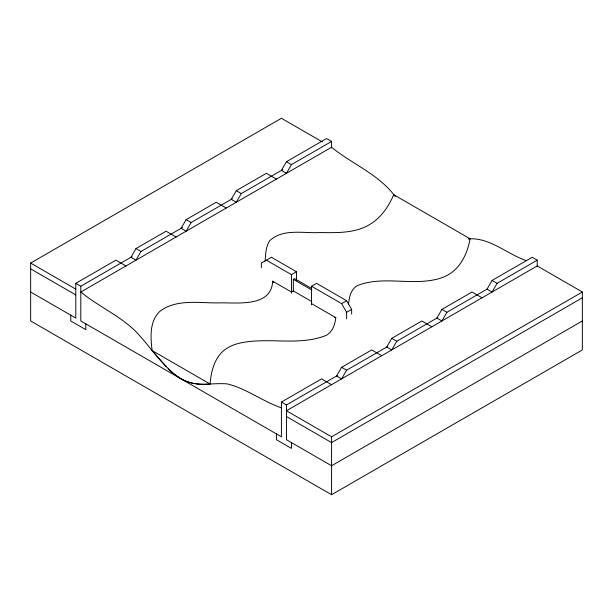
<?xml version="1.0" encoding="UTF-8"?>
<svg xmlns="http://www.w3.org/2000/svg" width="613" height="613" viewBox="0 0 613 613"><rect width="100%" height="100%" fill="white"/><g stroke="black" fill="none" stroke-linecap="round" stroke-linejoin="round"><path stroke-width="0.92" d="M265.115 261.153C265.728 254.234 265.628 246.671 269.728 240.717C282.877 228.281 303.32 233.461 319.748 232.572C337.319 232.748 356.605 233.53 371.807 223.209C381.983 216.389 388.964 205.815 393.722 194.704L470.048 238.764C467.504 253.767 460.064 269.398 445.628 276.134A34.512 19.93 0 0 1 433.835 279.88C408.61 284.999 381.577 275.904 357.287 285.658C350.797 289.298 349.264 297.167 348.575 303.948M168.207 368.612C178.613 380.481 194.536 386.06 210.083 384.029C211.094 370.106 215.393 354.291 228.672 347.249A33.822 19.524 0 0 1 239.591 343.157C268.073 336.713 298.853 346.475 326.331 335.319C332.56 331.74 335.119 324.415 335.809 317.634L311.519 303.604M311.795 301.588L293.336 290.937L291.451 292.018L272.662 281.175C271.482 307.22 238.028 302.607 220.121 302.845C200.275 303.481 177.149 298.378 160.077 311.166C149.342 321.143 150.446 337.303 152.147 350.582L166.384 366.781M176.1 237.001L166.069 231.216L135.971 248.587L130.96 257.276L135.971 260.173L140.99 251.483L182.551 227.484M226.251 208.045L216.22 202.259L186.13 219.63L181.111 228.32L186.13 231.216L191.141 222.527L232.212 198.819M276.409 179.088L266.379 173.303L236.281 190.674L231.27 199.363L236.281 202.259L241.3 193.57L282.7 169.671M331.579 141.45L326.56 138.553L286.44 161.717L281.421 170.406L286.44 173.303L291.451 164.613L331.579 141.45L331.579 148.024M381.73 355.724L371.7 349.931L341.61 367.31L336.591 375.999L341.61 378.888L346.621 370.206L387.37 346.682M431.889 326.767L421.859 320.974L391.761 338.353L386.749 347.042L391.761 349.931L396.78 341.249L437.621 317.664M482.04 297.811L472.01 292.018L441.919 309.396L436.9 318.086L441.919 320.974L446.931 312.293L487.626 288.792M537.21 260.173L532.199 257.276L492.07 280.44L487.059 289.129L492.07 292.018L497.089 283.336L537.21 260.173L537.21 266.747M582.35 292.018L331.579 436.801L286.44 410.741L537.21 265.958L582.35 292.018L582.35 349.939L331.579 494.714L30.65 320.982L30.65 263.061L281.421 118.286L322.461 141.971M30.65 292.026L75.79 318.086L75.79 283.336L115.911 260.173L125.941 265.958M75.79 283.336L80.801 286.233L132.071 256.632M266.379 260.173L291.451 274.647L296.47 271.751L296.47 280.095M293.336 291.244L293.336 279.352L294.585 278.631L311.442 288.355M311.519 304.761L311.519 286.233L316.53 283.336L346.621 300.707L351.64 309.396L351.64 314.063M311.519 286.233L341.61 303.604L346.621 300.707M346.621 318.829L346.621 312.293L351.64 309.396M80.801 286.233L80.801 320.974L281.421 436.801L281.421 402.059L321.549 378.888L331.579 384.68M281.421 402.059L286.44 404.948L337.204 375.639M582.35 297.811L331.579 442.594L286.44 416.534M582.35 320.974L331.579 465.757L286.44 439.697L286.44 404.948M468.577 238.825L470.048 238.764M468.378 238.832C490.04 237.323 506.936 254.157 526.475 260.64M334.391 317.534L335.809 317.634M281.421 407.844C262.678 401.477 246.549 388.535 227.239 383.907C211.876 382.504 195.156 387.631 181.111 378.888C162.077 366.712 150.537 346.514 134.983 330.645C118.838 315.281 97.996 306.109 80.801 292.018L331.579 147.243C352.345 164.23 378.872 174.376 395.216 196.482M286.44 161.717L291.451 164.613M492.07 280.44L497.089 283.336M236.281 190.674L241.3 193.57M441.919 309.396L446.931 312.293M296.47 271.751L271.39 257.276L261.36 263.061L261.36 267.735M293.336 279.352L311.795 290.01M186.13 219.63L191.141 222.527M391.761 338.353L396.78 341.249M135.971 248.587L140.99 251.483M341.61 367.31L346.621 370.206M30.65 263.061L75.79 289.129M30.65 268.854L75.79 294.914M152.147 350.582L210.083 384.029M272.662 281.175L273.75 282.532M341.61 303.604L346.621 312.293M331.579 436.801L331.579 494.714M291.451 274.647L291.451 293.183M291.451 442.594L291.451 448.387L276.409 439.697L276.409 433.912M85.82 323.871L85.82 329.664L70.771 320.982L70.771 315.189"/></g></svg>
